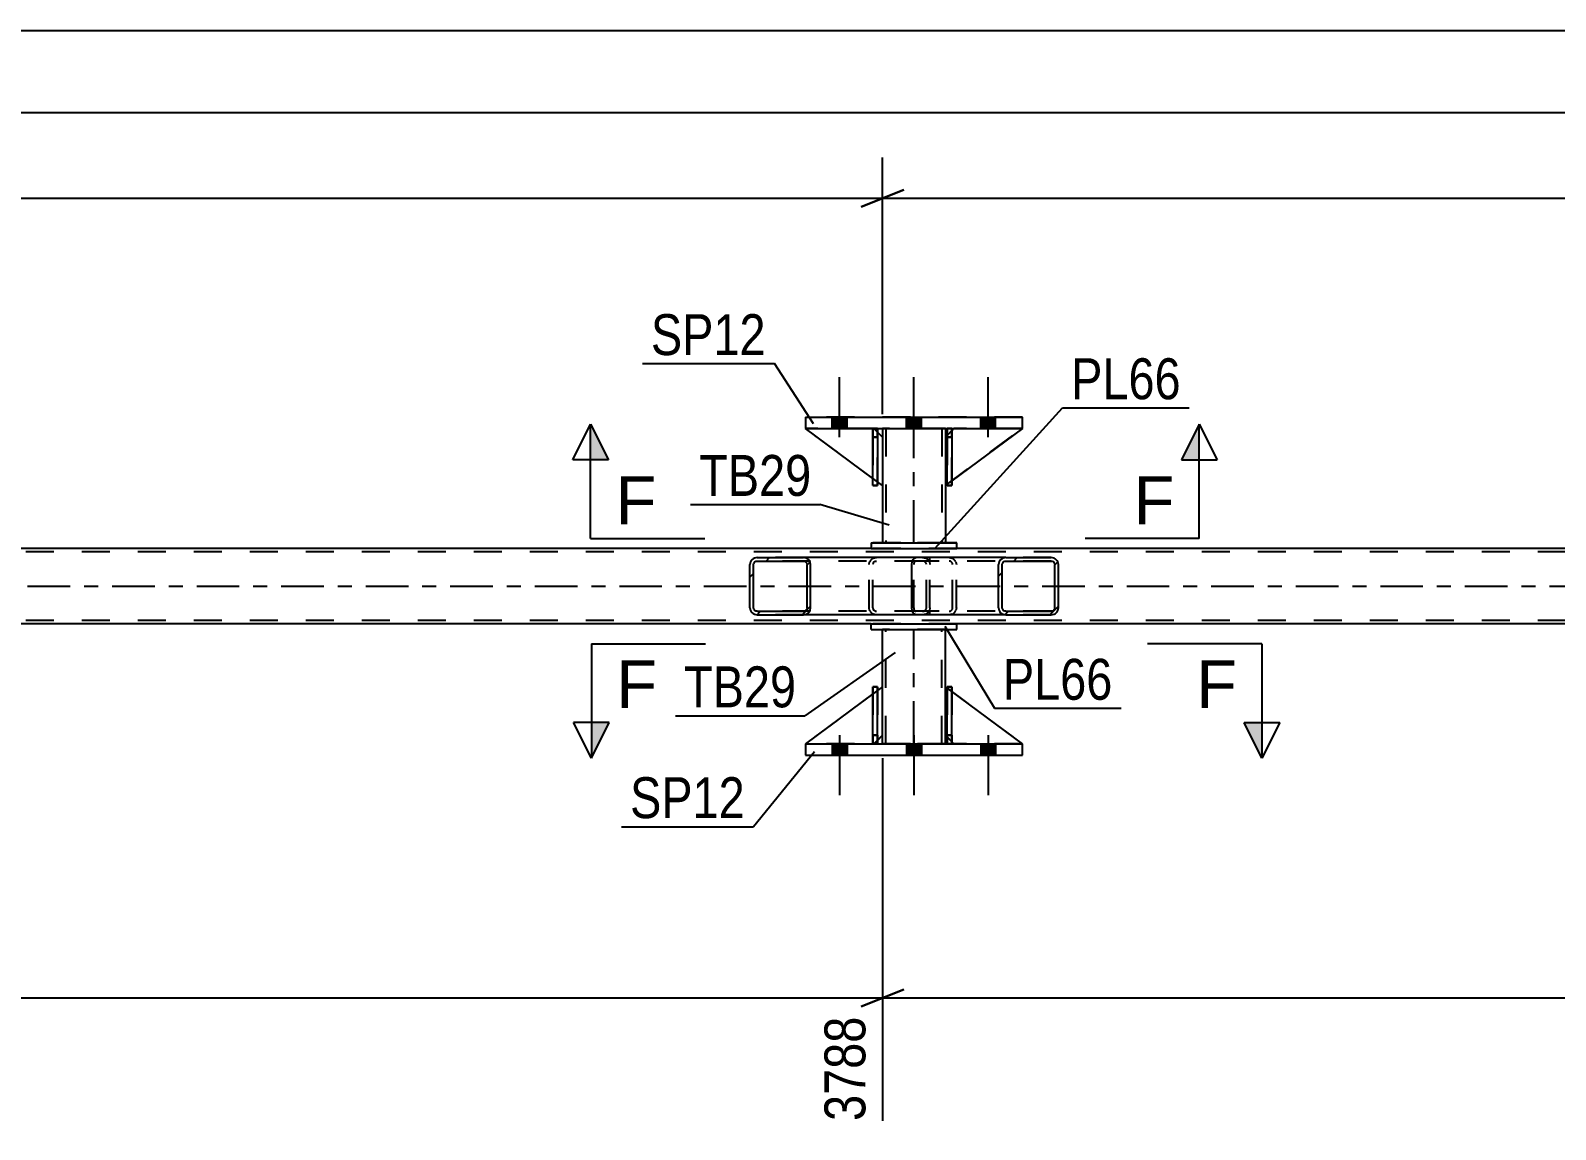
# Model space of a CAD drawing. Header units: millimetres. Extents: x 0 to 841, y 0 to 594.
# Drawn here: x 176.2 to 283, y 175.1 to 252.1 of the extents above; entities that cross this region are included whole.
import ezdxf

# ---------------------------------------------------------------- set-up
doc = ezdxf.new("R2010")
doc.units = ezdxf.units.MM
doc.linetypes.add('DXK_LINE_DOT2', pattern=[3.9198, 1.9599, -1.9599])
doc.linetypes.add('DXK_LINE_DOT3', pattern=[5.9187, 2.979, -0.9799, 0.9799, -0.9799])
doc.styles.add('Arial', font='ARIAL.TTF', dxfattribs={"height": 0.2})
doc.styles.add('Arial Narrow', font='ARIALN.TTF', dxfattribs={"height": 0.2})

# ---------------------------------------------------------------- blocks, each defined once
blk = doc.blocks.new('Bolt-275727422-4276 - 4204')
at = {"linetype": 'Continuous'}
for points in [[(233.38, 202.14), (232.34, 202.14), (232.34, 201.34), (233.38, 201.34)], [(233.38, 202.14), (232.34, 202.14), (232.34, 201.34), (233.38, 201.34)], [(233.38, 202.14), (232.34, 202.14), (232.34, 201.34), (233.38, 201.34)], [(238.58, 202.14), (237.54, 202.14), (237.54, 201.34), (238.58, 201.34)], [(238.58, 202.14), (237.54, 202.14), (237.54, 201.34), (238.58, 201.34)], [(243.78, 202.14), (242.74, 202.14), (242.74, 201.34), (243.78, 201.34)], [(243.78, 202.14), (242.74, 202.14), (242.74, 201.34), (243.78, 201.34)], [(243.78, 202.14), (242.74, 202.14), (242.74, 201.34), (243.78, 201.34)]]:
    blk.add_hatch(color=1, dxfattribs=at).paths.add_polyline_path(points)
at = {"color": 1, "linetype": 'Continuous'}
for p, q in [((232.34, 202.14), (232.34, 201.34)), ((232.34, 202.14), (232.34, 201.34)), ((232.34, 202.14), (232.34, 201.34)), ((232.86, 202.74), (232.86, 198.54)), ((232.86, 202.74), (232.86, 198.54)), ((232.86, 202.74), (232.86, 198.54)), ((233.38, 202.14), (233.38, 201.34)), ((233.38, 202.14), (233.38, 201.34)), ((233.38, 202.14), (233.38, 201.34)), ((237.54, 202.14), (237.54, 201.34)), ((237.54, 202.14), (237.54, 201.34)), ((238.06, 202.74), (238.06, 198.54)), ((238.06, 202.74), (238.06, 198.54)), ((238.58, 202.14), (238.58, 201.34)), ((238.58, 202.14), (238.58, 201.34)), ((242.74, 202.14), (242.74, 201.34)), ((242.74, 202.14), (242.74, 201.34)), ((242.74, 202.14), (242.74, 201.34)), ((243.26, 202.74), (243.26, 198.54)), ((243.26, 202.74), (243.26, 198.54)), ((243.26, 202.74), (243.26, 198.54)), ((243.78, 202.14), (243.78, 201.34)), ((243.78, 202.14), (243.78, 201.34)), ((243.78, 202.14), (243.78, 201.34))]:
    blk.add_line(p, q, dxfattribs=at)
blk = doc.blocks.new('Bolt-275727422-4275 - 4204')
at = {"linetype": 'Continuous'}
for points in [[(232.34, 224.22), (233.38, 224.22), (233.38, 225.02), (232.34, 225.02)], [(232.34, 224.22), (233.38, 224.22), (233.38, 225.02), (232.34, 225.02)], [(232.34, 224.22), (233.38, 224.22), (233.38, 225.02), (232.34, 225.02)], [(237.54, 224.22), (238.58, 224.22), (238.58, 225.02), (237.54, 225.02)], [(237.54, 224.22), (238.58, 224.22), (238.58, 225.02), (237.54, 225.02)], [(242.74, 224.22), (243.78, 224.22), (243.78, 225.02), (242.74, 225.02)], [(242.74, 224.22), (243.78, 224.22), (243.78, 225.02), (242.74, 225.02)], [(242.74, 224.22), (243.78, 224.22), (243.78, 225.02), (242.74, 225.02)]]:
    blk.add_hatch(color=1, dxfattribs=at).paths.add_polyline_path(points)
at = {"color": 1, "linetype": 'Continuous'}
for p, q in [((232.86, 223.62), (232.86, 227.82)), ((232.86, 223.62), (232.86, 227.82)), ((232.86, 223.62), (232.86, 227.82)), ((238.06, 223.62), (238.06, 227.82)), ((238.06, 223.62), (238.06, 227.82)), ((243.26, 223.62), (243.26, 227.82)), ((243.26, 223.62), (243.26, 227.82)), ((243.26, 223.62), (243.26, 227.82)), ((232.34, 224.22), (232.34, 225.02)), ((232.34, 224.22), (232.34, 225.02)), ((232.34, 224.22), (232.34, 225.02)), ((233.38, 224.22), (233.38, 225.02)), ((233.38, 224.22), (233.38, 225.02)), ((233.38, 224.22), (233.38, 225.02)), ((237.54, 224.22), (237.54, 225.02)), ((237.54, 224.22), (237.54, 225.02)), ((238.58, 224.22), (238.58, 225.02)), ((238.58, 224.22), (238.58, 225.02)), ((242.74, 224.22), (242.74, 225.02)), ((242.74, 224.22), (242.74, 225.02)), ((242.74, 224.22), (242.74, 225.02)), ((243.78, 224.22), (243.78, 225.02)), ((243.78, 224.22), (243.78, 225.02)), ((243.78, 224.22), (243.78, 225.02))]:
    blk.add_line(p, q, dxfattribs=at)
blk = doc.blocks.new('Part-275727422-4404 - 4204')
at = {"color": 7, "linetype": 'DXK_LINE_DOT2'}
for p, q in [((240.86, 224.22), (240.26, 223.62)), ((240.26, 220.22), (245.66, 224.22)), ((240.26, 223.62), (240.86, 224.22)), ((245.66, 224.22), (240.86, 224.22)), ((240.26, 223.62), (240.26, 220.22)), ((240.26, 223.62), (240.26, 223.62)), ((240.26, 223.62), (240.26, 220.22))]:
    blk.add_line(p, q, dxfattribs=at)
blk = doc.blocks.new('Part-275727422-4281 - 4204')
at = {"color": 2, "linetype": 'Continuous'}
for p, q in [((235.06, 215.82), (99.07, 215.82)), ((490.47, 215.82), (241.06, 215.82)), ((235.06, 210.54), (99.07, 210.54)), ((757.99, 210.54), (241.06, 210.54))]:
    blk.add_line(p, q, dxfattribs=at)
at = {"color": 7, "linetype": 'DXK_LINE_DOT2'}
for p, q in [((241.06, 215.82), (235.06, 215.82)), ((757.99, 215.58), (99.07, 215.58)), ((757.99, 210.78), (99.07, 210.78)), ((241.06, 210.54), (235.06, 210.54))]:
    blk.add_line(p, q, dxfattribs=at)
at = {"color": 7, "linetype": 'DXK_LINE_DOT3'}
blk.add_line((99.07, 213.18), (757.99, 213.18), dxfattribs=at)
blk = doc.blocks.new('Part-275727422-4474 - 4204')
at = {"color": 2, "linetype": 'Continuous'}
for p, q in [((235.06, 216.22), (235.06, 215.82)), ((235.06, 216.22), (241.06, 216.22)), ((235.06, 215.82), (241.06, 215.82)), ((241.06, 215.82), (241.06, 216.22))]:
    blk.add_line(p, q, dxfattribs=at)
at = {"color": 7, "linetype": 'DXK_LINE_DOT2'}
for p, q in [((241.06, 216.22), (235.06, 216.22)), ((235.06, 215.82), (241.06, 215.82))]:
    blk.add_line(p, q, dxfattribs=at)
blk = doc.blocks.new('Part-275727422-4375 - 4204')
at = {"color": 7, "linetype": 'DXK_LINE_DOT2'}
for p, q in [((235.19, 223.62), (235.19, 224.22)), ((235.19, 224.22), (235.19, 224.22)), ((235.19, 224.22), (235.19, 220.22)), ((235.19, 224.22), (235.51, 224.22)), ((235.19, 224.22), (235.51, 224.22)), ((235.51, 224.22), (235.51, 223.62)), ((235.51, 224.22), (235.51, 224.22)), ((235.51, 220.22), (235.51, 224.22)), ((235.19, 220.22), (235.19, 223.62)), ((235.19, 223.62), (235.51, 223.62)), ((235.51, 223.62), (235.51, 220.22)), ((235.19, 220.22), (235.51, 220.22))]:
    blk.add_line(p, q, dxfattribs=at)
blk = doc.blocks.new('Part-275727422-4372 - 4204')
at = {"color": 7, "linetype": 'DXK_LINE_DOT2'}
for p, q in [((235.86, 220.22), (230.46, 224.22)), ((230.46, 224.22), (235.26, 224.22)), ((235.26, 224.22), (235.86, 223.62)), ((235.86, 223.62), (235.86, 220.22))]:
    blk.add_line(p, q, dxfattribs=at)
blk = doc.blocks.new('Part-275727422-4371 - 4204')
at = {"linetype": 'Continuous'}
h = blk.add_hatch(dxfattribs=at)
h.set_pattern_fill('', scale=0.7, style=0, pattern_type=0)
h.set_pattern_definition([(45, (230.7931, 214.8817), (-1.57154, 1.57154), [])])
h.paths.add_polyline_path([(230.83, 214.7), (230.79, 214.88), (230.68, 215.04), (230.52, 215.14), (230.32, 215.18), (227.09, 215.18), (226.89, 215.14), (226.72, 215.04), (226.61, 214.88), (226.58, 214.7), (226.58, 211.66), (226.61, 211.47), (226.72, 211.32), (226.89, 211.21), (227.09, 211.18), (230.32, 211.18), (230.52, 211.21), (230.68, 211.32), (230.79, 211.47), (230.83, 211.66)])
h.paths.add_polyline_path([(230.56, 211.57), (230.5, 211.49), (230.42, 211.44), (230.32, 211.42), (227.09, 211.42), (226.99, 211.44), (226.91, 211.49), (226.85, 211.57), (226.83, 211.66), (226.83, 214.7), (226.85, 214.79), (226.91, 214.87), (226.99, 214.92), (227.09, 214.94), (230.32, 214.94), (230.42, 214.92), (230.5, 214.87), (230.56, 214.79), (230.58, 214.7), (230.58, 211.66)])
at = {"color": 2, "linetype": 'Continuous'}
for p, q in [((226.61, 214.88), (226.58, 214.7)), ((226.58, 211.66), (226.58, 214.7)), ((226.83, 214.7), (226.85, 214.79)), ((226.83, 211.66), (226.83, 214.7)), ((226.85, 214.79), (226.91, 214.87)), ((227.09, 215.18), (226.89, 215.14)), ((226.91, 214.87), (226.99, 214.92)), ((226.99, 214.92), (227.09, 214.94)), ((227.09, 215.18), (230.32, 215.18)), ((227.09, 214.94), (230.32, 214.94)), ((238.19, 215.18), (230.32, 215.18)), ((230.52, 215.14), (230.32, 215.18)), ((230.32, 214.94), (230.42, 214.92)), ((230.42, 214.92), (230.5, 214.87)), ((230.5, 214.87), (230.56, 214.79)), ((230.56, 214.79), (230.58, 214.7)), ((230.58, 211.66), (230.58, 214.7)), ((230.83, 214.7), (230.79, 214.88)), ((230.83, 211.66), (230.83, 214.7)), ((226.58, 211.66), (226.61, 211.47)), ((226.85, 211.57), (226.83, 211.66)), ((226.91, 211.49), (226.85, 211.57)), ((226.99, 211.44), (226.91, 211.49)), ((227.09, 211.42), (226.99, 211.44)), ((227.09, 211.42), (230.32, 211.42)), ((230.42, 211.44), (230.32, 211.42)), ((230.5, 211.49), (230.42, 211.44)), ((230.56, 211.57), (230.5, 211.49)), ((230.58, 211.66), (230.56, 211.57)), ((230.79, 211.47), (230.83, 211.66)), ((226.89, 211.21), (227.09, 211.18)), ((227.09, 211.18), (230.32, 211.18)), ((230.32, 211.18), (230.52, 211.21)), ((238.19, 211.18), (230.32, 211.18))]:
    blk.add_line(p, q, dxfattribs=at)
at = {"color": 7, "linetype": 'DXK_LINE_DOT2'}
for p, q in [((230.32, 215.18), (227.09, 215.18)), ((238.67, 214.94), (227.09, 214.94)), ((234.92, 214.7), (234.96, 214.88)), ((234.92, 211.66), (234.92, 214.7)), ((235.2, 214.79), (235.18, 214.7)), ((235.18, 211.66), (235.18, 214.7)), ((235.25, 214.87), (235.2, 214.79)), ((235.24, 215.14), (235.44, 215.18)), ((235.25, 214.87), (235.28, 214.88)), ((235.28, 214.88), (235.34, 214.92)), ((235.34, 214.92), (235.44, 214.94)), ((238.67, 215.18), (235.44, 215.18)), ((238.67, 215.18), (238.87, 215.14)), ((238.77, 214.92), (238.67, 214.94)), ((238.85, 214.87), (238.77, 214.92)), ((238.91, 214.79), (238.85, 214.87)), ((238.93, 214.7), (238.91, 214.79)), ((238.93, 211.66), (238.93, 214.7)), ((239.14, 214.88), (239.18, 214.7)), ((239.18, 211.66), (239.18, 214.7)), ((238.67, 211.42), (227.09, 211.42)), ((234.96, 211.47), (234.92, 211.66)), ((235.18, 211.66), (235.2, 211.57)), ((235.2, 211.57), (235.25, 211.49)), ((235.25, 211.49), (235.34, 211.44)), ((235.34, 211.44), (235.44, 211.42)), ((238.67, 211.42), (238.77, 211.44)), ((238.77, 211.44), (238.85, 211.49)), ((238.85, 211.49), (238.91, 211.57)), ((238.91, 211.57), (238.93, 211.66)), ((239.18, 211.66), (239.14, 211.47)), ((230.32, 211.18), (227.09, 211.18)), ((235.44, 211.18), (235.24, 211.21)), ((238.67, 211.18), (235.44, 211.18)), ((238.87, 211.21), (238.67, 211.18))]:
    blk.add_line(p, q, dxfattribs=at)
at = {"color": 2, "linetype": 'Continuous'}
for centre, start, end in [((227.07, 214.68), 110.7583, 155.68), ((230.34, 214.68), 24.32, 69.2417), ((227.07, 211.68), 204.32, 249.2417), ((230.34, 211.68), 290.7583, 335.68)]:
    blk.add_arc(centre, 0.496, start, end, dxfattribs=at)
at = {"color": 7, "linetype": 'DXK_LINE_DOT2'}
for centre, start, end in [((235.42, 214.68), 110.7583, 155.6801), ((238.69, 214.68), 24.3199, 69.2417), ((235.42, 211.68), 204.3199, 249.2417), ((238.69, 211.68), 290.7583, 335.6801)]:
    blk.add_arc(centre, 0.496, start, end, dxfattribs=at)
blk = doc.blocks.new('Part-275727422-4373 - 4204')
at = {"color": 2, "linetype": 'Continuous'}
for p, q in [((235.51, 224.22), (235.19, 224.22)), ((235.19, 224.22), (235.19, 224.22)), ((235.19, 220.22), (235.19, 224.22)), ((235.51, 224.22), (235.51, 224.22)), ((235.51, 224.22), (235.51, 220.22)), ((235.51, 220.22), (235.19, 220.22))]:
    blk.add_line(p, q, dxfattribs=at)
at = {"color": 7, "linetype": 'DXK_LINE_DOT2'}
for p, q in [((235.51, 224.22), (235.19, 224.22)), ((235.19, 224.22), (235.19, 223.62)), ((235.51, 223.62), (235.51, 224.22)), ((235.51, 223.62), (235.19, 223.62)), ((235.19, 223.62), (235.19, 220.22)), ((235.51, 220.22), (235.51, 223.62))]:
    blk.add_line(p, q, dxfattribs=at)
blk = doc.blocks.new('Part-275727422-4400 - 4204')
at = {"linetype": 'Continuous'}
h = blk.add_hatch(dxfattribs=at)
h.set_pattern_fill('', scale=0.7, style=0, pattern_type=0)
h.set_pattern_definition([(45, (248.1383, 214.8817), (-1.57154, 1.57154), [])])
h.paths.add_polyline_path([(248.18, 214.7), (248.14, 214.88), (248.03, 215.04), (247.87, 215.14), (247.67, 215.18), (244.49, 215.18), (244.3, 215.14), (244.13, 215.04), (244.03, 214.88), (243.99, 214.7), (243.99, 211.66), (244.03, 211.47), (244.13, 211.32), (244.3, 211.21), (244.49, 211.18), (247.67, 211.18), (247.87, 211.21), (248.03, 211.32), (248.14, 211.47), (248.18, 211.66)])
h.paths.add_polyline_path([(247.91, 211.57), (247.85, 211.49), (247.77, 211.44), (247.67, 211.42), (244.49, 211.42), (244.39, 211.44), (244.31, 211.49), (244.26, 211.57), (244.24, 211.66), (244.24, 214.7), (244.26, 214.79), (244.31, 214.87), (244.39, 214.92), (244.49, 214.94), (247.67, 214.94), (247.77, 214.92), (247.85, 214.87), (247.91, 214.79), (247.93, 214.7), (247.93, 211.66)])
at = {"color": 2, "linetype": 'Continuous'}
for p, q in [((237.92, 214.7), (237.94, 214.88)), ((237.92, 211.66), (237.92, 214.7)), ((237.94, 214.88), (238, 215.04)), ((238, 215.04), (238.09, 215.14)), ((238.09, 215.14), (238.19, 215.18)), ((244.49, 215.18), (238.19, 215.18)), ((244.03, 214.88), (243.99, 214.7)), ((243.99, 211.66), (243.99, 214.7)), ((244.24, 214.7), (244.26, 214.79)), ((244.24, 211.66), (244.24, 214.7)), ((244.26, 214.79), (244.31, 214.87)), ((244.49, 215.18), (244.3, 215.14)), ((244.31, 214.87), (244.39, 214.92)), ((244.39, 214.92), (244.49, 214.94)), ((244.49, 215.18), (247.67, 215.18)), ((244.49, 214.94), (247.67, 214.94)), ((247.87, 215.14), (247.67, 215.18)), ((247.67, 214.94), (247.77, 214.92)), ((247.77, 214.92), (247.85, 214.87)), ((247.85, 214.87), (247.91, 214.79)), ((247.91, 214.79), (247.93, 214.7)), ((247.93, 211.66), (247.93, 214.7)), ((248.18, 214.7), (248.14, 214.88)), ((248.18, 211.66), (248.18, 214.7)), ((237.94, 211.47), (237.92, 211.66)), ((238, 211.32), (237.94, 211.47)), ((243.99, 211.66), (244.03, 211.47)), ((244.26, 211.57), (244.24, 211.66)), ((244.31, 211.49), (244.26, 211.57)), ((244.39, 211.44), (244.31, 211.49)), ((244.49, 211.42), (244.39, 211.44)), ((244.49, 211.42), (247.67, 211.42)), ((247.77, 211.44), (247.67, 211.42)), ((247.85, 211.49), (247.77, 211.44)), ((247.91, 211.57), (247.85, 211.49)), ((247.93, 211.66), (247.91, 211.57)), ((248.14, 211.47), (248.18, 211.66)), ((238.09, 211.21), (238, 211.32)), ((238.19, 211.18), (238.09, 211.21)), ((244.49, 211.18), (238.19, 211.18)), ((244.3, 211.21), (244.49, 211.18)), ((244.49, 211.18), (247.67, 211.18)), ((247.67, 211.18), (247.87, 211.21))]:
    blk.add_line(p, q, dxfattribs=at)
at = {"color": 7, "linetype": 'DXK_LINE_DOT2'}
for p, q in [((238.06, 214.79), (238.05, 214.7)), ((238.05, 211.66), (238.05, 214.7)), ((238.09, 214.87), (238.06, 214.79)), ((238.14, 214.92), (238.09, 214.87)), ((238.19, 214.94), (238.14, 214.92)), ((247.67, 214.94), (238.19, 214.94)), ((239.18, 214.94), (239.18, 215.18)), ((240.52, 215.18), (240.72, 215.14)), ((240.62, 214.92), (240.52, 214.94)), ((240.7, 214.87), (240.62, 214.92)), ((240.76, 214.79), (240.7, 214.87)), ((240.77, 214.7), (240.76, 214.79)), ((240.77, 211.66), (240.77, 214.7)), ((240.99, 214.88), (241.03, 214.7)), ((241.03, 211.66), (241.03, 214.7)), ((247.67, 215.18), (244.49, 215.18)), ((238.05, 211.66), (238.06, 211.57)), ((238.06, 211.57), (238.09, 211.49)), ((238.09, 211.49), (238.14, 211.44)), ((238.14, 211.44), (238.19, 211.42)), ((247.67, 211.42), (238.19, 211.42)), ((239.18, 211.18), (239.18, 211.42)), ((240.52, 211.42), (240.62, 211.44)), ((240.62, 211.44), (240.7, 211.49)), ((240.7, 211.49), (240.76, 211.57)), ((240.76, 211.57), (240.77, 211.66)), ((241.03, 211.66), (240.99, 211.47)), ((240.52, 211.18), (238.19, 211.18)), ((240.72, 211.21), (240.52, 211.18)), ((247.67, 211.18), (244.49, 211.18))]:
    blk.add_line(p, q, dxfattribs=at)
for centre, start, end in [((240.54, 214.68), 23.8494, 68.8059), ((240.54, 211.67), 291.1941, 336.1506)]:
    blk.add_arc(centre, 0.492, start, end, dxfattribs=at)
at = {"color": 2, "linetype": 'Continuous'}
for centre, start, end in [((244.47, 214.68), 111.1941, 156.1506), ((247.69, 214.68), 23.8494, 68.8059), ((244.47, 211.67), 203.8494, 248.8059), ((247.69, 211.67), 291.1941, 336.1506)]:
    blk.add_arc(centre, 0.492, start, end, dxfattribs=at)
blk = doc.blocks.new('Part-275727422-4405 - 4204')
at = {"color": 2, "linetype": 'Continuous'}
for p, q in [((235.19, 220.72), (230.46, 224.22)), ((235.51, 223.97), (235.86, 223.62)), ((235.86, 223.62), (235.86, 220.22)), ((235.86, 220.22), (235.51, 220.48))]:
    blk.add_line(p, q, dxfattribs=at)
at = {"color": 7, "linetype": 'DXK_LINE_DOT2'}
for p, q in [((235.26, 224.22), (230.46, 224.22)), ((235.51, 223.97), (235.26, 224.22)), ((235.51, 220.48), (235.19, 220.72))]:
    blk.add_line(p, q, dxfattribs=at)
blk = doc.blocks.new('Part-275727422-4406 - 4204')
at = {"color": 2, "linetype": 'Continuous'}
for p, q in [((235.19, 202.14), (235.19, 206.14)), ((235.19, 206.14), (235.51, 206.14)), ((235.51, 202.14), (235.51, 206.14)), ((235.19, 202.14), (235.19, 202.14)), ((235.19, 202.14), (235.51, 202.14)), ((235.51, 202.14), (235.51, 202.14))]:
    blk.add_line(p, q, dxfattribs=at)
at = {"color": 7, "linetype": 'DXK_LINE_DOT2'}
for p, q in [((235.19, 206.14), (235.19, 202.74)), ((235.51, 202.74), (235.51, 206.14)), ((235.19, 202.74), (235.19, 202.14)), ((235.19, 202.74), (235.51, 202.74)), ((235.19, 202.14), (235.51, 202.14)), ((235.51, 202.14), (235.51, 202.74))]:
    blk.add_line(p, q, dxfattribs=at)
blk = doc.blocks.new('Part-275727422-4408 - 4204')
at = {"color": 7, "linetype": 'DXK_LINE_DOT2'}
for p, q in [((235.51, 206.14), (235.19, 206.14)), ((235.19, 202.74), (235.19, 206.14)), ((235.19, 202.14), (235.19, 206.14)), ((235.51, 206.14), (235.51, 202.74)), ((235.51, 202.14), (235.51, 206.14)), ((235.51, 202.74), (235.19, 202.74)), ((235.19, 202.14), (235.19, 202.74)), ((235.51, 202.14), (235.19, 202.14)), ((235.51, 202.74), (235.51, 202.14)), ((235.51, 202.14), (235.51, 202.14))]:
    blk.add_line(p, q, dxfattribs=at)
blk = doc.blocks.new('Part-275727422-4410 - 4204')
at = {"color": 7, "linetype": 'DXK_LINE_DOT2'}
for p, q in [((240.26, 223.62), (240.86, 224.22)), ((245.66, 224.22), (240.86, 224.22)), ((240.26, 223.62), (240.26, 220.22)), ((240.71, 224.06), (240.39, 223.74)), ((240.26, 220.22), (240.71, 220.55))]:
    blk.add_line(p, q, dxfattribs=at)
at = {"color": 2, "linetype": 'Continuous'}
for p, q in [((240.86, 224.22), (240.71, 224.06)), ((245.66, 224.22), (240.71, 220.55)), ((240.39, 223.74), (240.26, 223.62)), ((240.26, 223.62), (240.26, 220.22)), ((240.26, 223.62), (240.26, 223.62)), ((240.39, 220.31), (240.26, 220.22))]:
    blk.add_line(p, q, dxfattribs=at)
blk = doc.blocks.new('Part-275727422-4421 - 4204')
at = {"color": 7, "linetype": 'DXK_LINE_DOT2'}
for p, q in [((235.86, 206.14), (230.46, 202.14)), ((235.86, 202.74), (235.86, 206.14)), ((230.46, 202.14), (235.26, 202.14)), ((235.26, 202.14), (235.86, 202.74))]:
    blk.add_line(p, q, dxfattribs=at)
blk = doc.blocks.new('Part-275727422-4426 - 4204')
at = {"color": 2, "linetype": 'Continuous'}
for p, q in [((230.46, 225.02), (245.66, 225.02)), ((230.46, 225.02), (230.46, 224.22)), ((230.46, 224.22), (245.66, 224.22)), ((245.66, 224.22), (245.66, 225.02))]:
    blk.add_line(p, q, dxfattribs=at)
at = {"color": 7, "linetype": 'DXK_LINE_DOT2'}
for p, q in [((245.66, 225.02), (230.46, 225.02)), ((230.46, 224.22), (245.66, 224.22))]:
    blk.add_line(p, q, dxfattribs=at)
blk = doc.blocks.new('Part-275727422-4431 - 4204')
at = {"color": 2, "linetype": 'Continuous'}
for p, q in [((230.46, 202.14), (245.66, 202.14)), ((230.46, 202.14), (230.46, 201.34)), ((245.66, 201.34), (245.66, 202.14)), ((230.46, 201.34), (245.66, 201.34))]:
    blk.add_line(p, q, dxfattribs=at)
at = {"color": 7, "linetype": 'DXK_LINE_DOT2'}
for p, q in [((245.66, 202.14), (230.46, 202.14)), ((230.46, 201.34), (245.66, 201.34))]:
    blk.add_line(p, q, dxfattribs=at)
blk = doc.blocks.new('Part-275727422-4432 - 4204')
at = {"color": 2, "linetype": 'Continuous'}
for p, q in [((240.26, 206.14), (240.26, 206.14)), ((240.26, 202.74), (240.26, 206.14)), ((240.39, 206.04), (240.26, 206.14)), ((245.66, 202.14), (240.71, 205.81)), ((240.26, 202.74), (240.26, 202.74)), ((240.39, 202.61), (240.26, 202.74)), ((240.86, 202.14), (240.71, 202.29))]:
    blk.add_line(p, q, dxfattribs=at)
at = {"color": 7, "linetype": 'DXK_LINE_DOT2'}
for p, q in [((240.26, 202.74), (240.26, 206.14)), ((240.71, 205.81), (240.39, 206.04)), ((240.86, 202.14), (240.26, 202.74)), ((240.71, 202.29), (240.39, 202.61)), ((245.66, 202.14), (240.86, 202.14))]:
    blk.add_line(p, q, dxfattribs=at)
blk = doc.blocks.new('Part-275727422-4433 - 4204')
at = {"color": 7, "linetype": 'DXK_LINE_DOT2'}
for p, q in [((240.26, 202.74), (240.26, 206.14)), ((240.26, 206.14), (245.66, 202.14)), ((240.26, 206.14), (240.26, 202.74)), ((240.86, 202.14), (240.26, 202.74)), ((240.26, 202.74), (240.26, 202.74)), ((240.26, 202.74), (240.86, 202.14)), ((245.66, 202.14), (240.86, 202.14))]:
    blk.add_line(p, q, dxfattribs=at)
blk = doc.blocks.new('Part-275727422-4434 - 4204')
at = {"color": 2, "linetype": 'Continuous'}
for p, q in [((235.86, 206.14), (235.51, 205.88)), ((235.86, 202.74), (235.86, 206.14)), ((235.19, 205.64), (230.46, 202.14)), ((235.86, 202.74), (235.51, 202.38))]:
    blk.add_line(p, q, dxfattribs=at)
at = {"color": 7, "linetype": 'DXK_LINE_DOT2'}
for p, q in [((235.51, 205.88), (235.19, 205.64)), ((230.46, 202.14), (230.46, 202.14)), ((230.46, 202.14), (230.46, 202.14)), ((230.46, 202.14), (235.26, 202.14)), ((235.26, 202.14), (235.51, 202.38))]:
    blk.add_line(p, q, dxfattribs=at)
blk = doc.blocks.new('Part-275727422-4451 - 4204')
at = {"color": 7, "linetype": 'DXK_LINE_DOT2'}
for p, q in [((240.39, 223.62), (240.39, 224.22)), ((240.39, 224.22), (240.39, 224.22)), ((240.39, 224.22), (240.39, 220.22)), ((240.39, 224.22), (240.71, 224.22)), ((240.39, 224.22), (240.71, 224.22)), ((240.71, 224.22), (240.71, 223.62)), ((240.71, 224.22), (240.71, 224.22)), ((240.71, 220.22), (240.71, 224.22)), ((240.39, 220.22), (240.39, 223.62)), ((240.39, 223.62), (240.71, 223.62)), ((240.71, 223.62), (240.71, 220.22)), ((240.39, 220.22), (240.71, 220.22))]:
    blk.add_line(p, q, dxfattribs=at)
blk = doc.blocks.new('Part-275727422-4469 - 4204')
at = {"color": 2, "linetype": 'Continuous'}
for p, q in [((235.86, 224.22), (235.86, 223.62)), ((240.26, 224.22), (240.26, 223.62)), ((235.86, 220.22), (235.86, 216.22)), ((240.26, 220.22), (240.26, 216.22))]:
    blk.add_line(p, q, dxfattribs=at)
at = {"color": 7, "linetype": 'DXK_LINE_DOT2'}
for p, q in [((240.26, 224.22), (235.86, 224.22)), ((235.86, 224.22), (235.86, 224.22)), ((235.86, 224.22), (235.86, 224.22)), ((235.86, 224.22), (240.26, 224.22)), ((236.1, 224.22), (236.1, 216.22)), ((240.02, 224.22), (240.02, 216.22)), ((240.26, 224.22), (240.26, 224.22)), ((240.26, 224.22), (240.26, 224.22)), ((235.86, 223.62), (235.86, 220.22)), ((240.26, 223.62), (240.26, 220.22)), ((240.26, 216.22), (235.86, 216.22))]:
    blk.add_line(p, q, dxfattribs=at)
at = {"color": 7, "linetype": 'DXK_LINE_DOT3'}
blk.add_line((238.06, 216.22), (238.06, 224.22), dxfattribs=at)
blk = doc.blocks.new('Part-275727422-4479 - 4204')
at = {"color": 2, "linetype": 'Continuous'}
for p, q in [((235.06, 210.14), (235.06, 210.54)), ((235.06, 210.54), (241.06, 210.54)), ((241.06, 210.14), (241.06, 210.54)), ((235.06, 210.14), (241.06, 210.14))]:
    blk.add_line(p, q, dxfattribs=at)
at = {"color": 7, "linetype": 'DXK_LINE_DOT2'}
for p, q in [((235.06, 210.54), (241.06, 210.54)), ((235.06, 210.14), (235.06, 210.14)), ((235.06, 210.14), (241.06, 210.14)), ((241.06, 210.14), (241.06, 210.14))]:
    blk.add_line(p, q, dxfattribs=at)
blk = doc.blocks.new('Part-275727422-4484 - 4204')
at = {"color": 2, "linetype": 'Continuous'}
for p, q in [((235.86, 206.14), (235.86, 210.14)), ((240.26, 206.14), (240.26, 210.14)), ((235.86, 202.14), (235.86, 202.74)), ((240.26, 202.14), (240.26, 202.74))]:
    blk.add_line(p, q, dxfattribs=at)
at = {"color": 7, "linetype": 'DXK_LINE_DOT2'}
for p, q in [((240.26, 210.14), (235.86, 210.14)), ((236.1, 202.14), (236.1, 210.14)), ((240.02, 202.14), (240.02, 210.14)), ((235.86, 202.74), (235.86, 206.14)), ((240.26, 202.74), (240.26, 206.14)), ((240.26, 202.14), (235.86, 202.14)), ((235.86, 202.14), (235.86, 202.14)), ((235.86, 202.14), (240.26, 202.14)), ((235.86, 202.14), (235.86, 202.14)), ((236.1, 202.14), (236.1, 202.14)), ((240.02, 202.14), (240.02, 202.14)), ((240.26, 202.14), (240.26, 202.14)), ((240.26, 202.14), (240.26, 202.14))]:
    blk.add_line(p, q, dxfattribs=at)
at = {"color": 7, "linetype": 'DXK_LINE_DOT3'}
blk.add_line((238.06, 202.14), (238.06, 210.14), dxfattribs=at)
blk = doc.blocks.new('Part-275727422-4485 - 4204')
at = {"color": 2, "linetype": 'Continuous'}
for p, q in [((240.71, 224.22), (240.39, 224.22)), ((240.39, 224.22), (240.39, 224.22)), ((240.39, 220.22), (240.39, 224.22)), ((240.71, 224.22), (240.71, 224.22)), ((240.71, 224.22), (240.71, 220.22)), ((240.71, 220.22), (240.39, 220.22))]:
    blk.add_line(p, q, dxfattribs=at)
at = {"color": 7, "linetype": 'DXK_LINE_DOT2'}
for p, q in [((240.71, 224.22), (240.39, 224.22)), ((240.39, 224.22), (240.39, 223.62)), ((240.71, 223.62), (240.71, 224.22)), ((240.71, 223.62), (240.39, 223.62)), ((240.39, 223.62), (240.39, 220.22)), ((240.71, 220.22), (240.71, 223.62))]:
    blk.add_line(p, q, dxfattribs=at)
blk = doc.blocks.new('Part-275727422-4486 - 4204')
at = {"color": 2, "linetype": 'Continuous'}
for p, q in [((240.39, 202.14), (240.39, 206.14)), ((240.39, 206.14), (240.71, 206.14)), ((240.71, 202.14), (240.71, 206.14)), ((240.39, 202.14), (240.39, 202.14)), ((240.39, 202.14), (240.71, 202.14)), ((240.71, 202.14), (240.71, 202.14))]:
    blk.add_line(p, q, dxfattribs=at)
at = {"color": 7, "linetype": 'DXK_LINE_DOT2'}
for p, q in [((240.39, 206.14), (240.39, 202.74)), ((240.71, 202.74), (240.71, 206.14)), ((240.39, 202.74), (240.39, 202.14)), ((240.39, 202.74), (240.71, 202.74)), ((240.39, 202.14), (240.71, 202.14)), ((240.71, 202.14), (240.71, 202.74))]:
    blk.add_line(p, q, dxfattribs=at)
blk = doc.blocks.new('Part-275727422-4492 - 4204')
at = {"color": 7, "linetype": 'DXK_LINE_DOT2'}
for p, q in [((240.71, 206.14), (240.39, 206.14)), ((240.39, 202.74), (240.39, 206.14)), ((240.39, 202.14), (240.39, 206.14)), ((240.71, 206.14), (240.71, 202.74)), ((240.71, 202.14), (240.71, 206.14)), ((240.71, 202.74), (240.39, 202.74)), ((240.39, 202.14), (240.39, 202.74)), ((240.71, 202.14), (240.39, 202.14)), ((240.71, 202.74), (240.71, 202.14)), ((240.71, 202.14), (240.71, 202.14))]:
    blk.add_line(p, q, dxfattribs=at)
blk = doc.blocks.new('StraightDimension-275727422-8411 - 4204')
at = {"color": 7, "linetype": 'Continuous'}
for p, q in [((235.86, 225.22), (235.86, 243.19)), ((89.81, 240.34), (235.86, 240.34)), ((234.36, 239.74), (237.36, 240.94))]:
    blk.add_line(p, q, dxfattribs=at)
blk = doc.blocks.new('StraightDimension-275727422-8359 - 4204')
at = {"color": 7, "linetype": 'Continuous'}
for p, q in [((235.86, 201.14), (235.86, 175.74)), ((237.36, 184.95), (234.36, 183.75)), ((235.86, 184.35), (491.27, 184.35))]:
    blk.add_line(p, q, dxfattribs=at)
blk = doc.blocks.new('StraightDimension-275727422-4565 - 4204')
at = {"color": 7, "linetype": 'Continuous'}
blk.add_line((90.45, 252.09), (767.25, 252.09), dxfattribs=at)
blk = doc.blocks.new('StraightDimension-275727422-8308 - 4204')
at = {"color": 7, "linetype": 'Continuous'}
blk.add_line((90.45, 246.34), (766.61, 246.34), dxfattribs=at)
blk = doc.blocks.new('StraightDimension-275727422-8360 - 4204')
at = {"color": 7, "linetype": 'Continuous'}
for p, q in [((235.86, 201.14), (235.86, 175.74)), ((234.36, 183.75), (237.36, 184.95)), ((89.81, 184.35), (235.86, 184.35))]:
    blk.add_line(p, q, dxfattribs=at)
at = {"color": 0, "linetype": 'Continuous'}
blk.add_wipeout([(235.26, 183.65), (231.06, 183.65), (231.06, 175.14), (235.26, 175.14)], dxfattribs=at)
at = {"color": 3, "linetype": 'Continuous', "style": 'Arial Narrow'}
blk.add_text('3788', height=2.863, rotation=90.0002, dxfattribs=at).set_placement((234.66, 175.74))
blk = doc.blocks.new('StraightDimension-275727422-8410 - 4204')
at = {"color": 7, "linetype": 'Continuous'}
for p, q in [((235.86, 225.22), (235.86, 243.19)), ((237.36, 240.94), (234.36, 239.74)), ((235.86, 240.34), (491.27, 240.34))]:
    blk.add_line(p, q, dxfattribs=at)
blk = doc.blocks.new('Mark-275727422-4475 - 4204')
at = {"color": 30, "linetype": 'Continuous'}
for p, q in [((240.22, 210.38), (243.69, 204.63)), ((243.69, 204.63), (252.57, 204.63))]:
    blk.add_line(p, q, dxfattribs=at)
at = {"color": 0}
blk.add_wipeout([(251.97, 205.23), (251.97, 208.23), (244.29, 208.23), (244.29, 205.23)], dxfattribs=at)
blk.add_wipeout([(251.97, 205.23), (251.97, 208.23), (244.29, 208.23), (244.29, 205.23)], dxfattribs=at)
at = {"color": 3, "style": 'Arial Narrow'}
blk.add_text('PL66', height=2.863, dxfattribs=at).set_placement((244.29, 205.23))
blk = doc.blocks.new('Mark-275727422-4422 - 4204')
at = {"color": 30, "linetype": 'Continuous'}
for p in [(219.05, 228.76), (231.04, 224.55)]:
    blk.add_line(p, (228.29, 228.76), dxfattribs=at)
at = {"color": 0}
blk.add_wipeout([(227.69, 229.36), (227.69, 232.36), (219.65, 232.36), (219.65, 229.36)], dxfattribs=at)
blk.add_wipeout([(227.69, 229.36), (227.69, 232.36), (219.65, 232.36), (219.65, 229.36)], dxfattribs=at)
at = {"color": 3, "style": 'Arial Narrow'}
blk.add_text('SP12', height=2.863, dxfattribs=at).set_placement((219.65, 229.36))
blk = doc.blocks.new('Mark-275727422-4427 - 4204')
at = {"color": 30, "linetype": 'Continuous'}
for p in [(231.1, 201.58), (217.59, 196.34)]:
    blk.add_line(p, (226.83, 196.34), dxfattribs=at)
at = {"color": 0}
blk.add_wipeout([(226.23, 196.94), (226.23, 199.94), (218.19, 199.94), (218.19, 196.94)], dxfattribs=at)
blk.add_wipeout([(226.23, 196.94), (226.23, 199.94), (218.19, 199.94), (218.19, 196.94)], dxfattribs=at)
at = {"color": 3, "style": 'Arial Narrow'}
blk.add_text('SP12', height=2.863, dxfattribs=at).set_placement((218.19, 196.94))
blk = doc.blocks.new('Mark-275727422-4465 - 4204')
at = {"color": 30, "linetype": 'Continuous'}
for p in [(222.43, 218.9), (236.32, 217.46)]:
    blk.add_line(p, (231.48, 218.9), dxfattribs=at)
at = {"color": 0}
blk.add_wipeout([(230.88, 219.5), (230.88, 222.5), (223.03, 222.5), (223.03, 219.5)], dxfattribs=at)
blk.add_wipeout([(230.88, 219.5), (230.88, 222.5), (223.03, 222.5), (223.03, 219.5)], dxfattribs=at)
at = {"color": 3, "style": 'Arial Narrow'}
blk.add_text('TB29', height=2.863, dxfattribs=at).set_placement((223.03, 219.5))
blk = doc.blocks.new('Mark-275727422-4470 - 4204')
at = {"color": 30, "linetype": 'Continuous'}
for p, q in [((239.52, 215.82), (248.47, 225.67)), ((248.47, 225.67), (257.34, 225.67))]:
    blk.add_line(p, q, dxfattribs=at)
at = {"color": 0}
blk.add_wipeout([(256.74, 226.27), (256.74, 229.27), (249.07, 229.27), (249.07, 226.27)], dxfattribs=at)
blk.add_wipeout([(256.74, 226.27), (256.74, 229.27), (249.07, 229.27), (249.07, 226.27)], dxfattribs=at)
at = {"color": 3, "style": 'Arial Narrow'}
blk.add_text('PL66', height=2.863, dxfattribs=at).set_placement((249.07, 226.27))
blk = doc.blocks.new('Mark-275727422-4480 - 4204')
at = {"color": 30, "linetype": 'Continuous'}
for p in [(236.75, 208.53), (221.37, 204.1)]:
    blk.add_line(p, (230.42, 204.1), dxfattribs=at)
at = {"color": 0}
blk.add_wipeout([(229.82, 204.7), (229.82, 207.7), (221.97, 207.7), (221.97, 204.7)], dxfattribs=at)
blk.add_wipeout([(229.82, 204.7), (229.82, 207.7), (221.97, 207.7), (221.97, 204.7)], dxfattribs=at)
at = {"color": 3, "style": 'Arial Narrow'}
blk.add_text('TB29', height=2.863, dxfattribs=at).set_placement((221.97, 204.7))
blk = doc.blocks.new('SectionMark-275727422-4616 - 4204')
at = {"linetype": 'Continuous'}
for points in [[(216.68, 222.02), (215.43, 222.02), (215.43, 224.52)], [(258.04, 222.02), (256.79, 222.02), (258.04, 224.52)]]:
    blk.add_hatch(color=6, dxfattribs=at).paths.add_polyline_path(points)
at = {"color": 6, "linetype": 'Continuous'}
for p, q in [((214.18, 222.02), (215.43, 224.52)), ((215.43, 216.52), (215.43, 224.52)), ((215.43, 224.52), (216.68, 222.02)), ((258.04, 224.52), (256.79, 222.02)), ((258.04, 216.52), (258.04, 224.52)), ((258.04, 224.52), (259.29, 222.02)), ((216.68, 222.02), (214.18, 222.02)), ((256.79, 222.02), (259.29, 222.02)), ((215.43, 216.52), (223.43, 216.52)), ((258.04, 216.52), (250.04, 216.52))]:
    blk.add_line(p, q, dxfattribs=at)
at = {"color": 0, "linetype": 'Continuous'}
for points in [[(220.03, 217.52), (220.03, 221.02), (217.18, 221.02), (217.18, 217.52)], [(256.29, 217.52), (256.29, 221.02), (253.44, 221.02), (253.44, 217.52)]]:
    blk.add_wipeout(points, dxfattribs=at)
at = {"color": 3, "linetype": 'Continuous', "style": 'Arial'}
for p in [(217.18, 217.52), (253.44, 217.52)]:
    blk.add_text('F', height=3.34, dxfattribs=at).set_placement(p)
blk = doc.blocks.new('SectionMark-275727422-4620 - 4204')
at = {"linetype": 'Continuous'}
for points in [[(215.48, 203.64), (216.73, 203.64), (215.48, 201.14)], [(261.17, 203.64), (262.42, 203.64), (262.42, 201.14)]]:
    blk.add_hatch(color=6, dxfattribs=at).paths.add_polyline_path(points)
at = {"color": 6, "linetype": 'Continuous'}
for p, q in [((215.48, 209.14), (223.48, 209.14)), ((215.48, 209.14), (215.48, 201.14)), ((262.42, 209.14), (254.42, 209.14)), ((262.42, 209.14), (262.42, 201.14)), ((215.48, 201.14), (214.23, 203.64)), ((216.73, 203.64), (214.23, 203.64)), ((215.48, 201.14), (216.73, 203.64)), ((261.17, 203.64), (263.67, 203.64)), ((262.42, 201.14), (261.17, 203.64)), ((263.67, 203.64), (262.42, 201.14))]:
    blk.add_line(p, q, dxfattribs=at)
at = {"color": 0, "linetype": 'Continuous'}
for points in [[(220.08, 204.64), (220.08, 208.14), (217.23, 208.14), (217.23, 204.64)], [(260.67, 204.64), (260.67, 208.14), (257.82, 208.14), (257.82, 204.64)]]:
    blk.add_wipeout(points, dxfattribs=at)
at = {"color": 3, "linetype": 'Continuous', "style": 'Arial'}
for p in [(217.23, 204.64), (257.82, 204.64)]:
    blk.add_text('F', height=3.34, dxfattribs=at).set_placement(p)

msp = doc.modelspace()

# ---------------------------------------------------------------- block references
for name in ['Bolt-275727422-4275 - 4204', 'Part-275727422-4426 - 4204', 'Part-275727422-4372 - 4204', 'Part-275727422-4405 - 4204', 'Part-275727422-4375 - 4204', 'Part-275727422-4373 - 4204', 'Part-275727422-4469 - 4204', 'Part-275727422-4404 - 4204', 'Part-275727422-4410 - 4204', 'Part-275727422-4451 - 4204', 'Part-275727422-4485 - 4204', 'Part-275727422-4281 - 4204', 'Part-275727422-4474 - 4204', 'Part-275727422-4371 - 4204', 'Part-275727422-4400 - 4204', 'Part-275727422-4479 - 4204', 'Part-275727422-4484 - 4204', 'Part-275727422-4421 - 4204', 'Part-275727422-4434 - 4204', 'Part-275727422-4406 - 4204', 'Part-275727422-4408 - 4204', 'Part-275727422-4432 - 4204', 'Part-275727422-4433 - 4204', 'Part-275727422-4486 - 4204', 'Part-275727422-4492 - 4204', 'Part-275727422-4431 - 4204', 'Bolt-275727422-4276 - 4204']:
    msp.add_blockref(name, (0, 0))

# ---------------------------------------------------------------- next in the draw order: block references
for name in ['StraightDimension-275727422-8411 - 4204', 'Mark-275727422-4475 - 4204', 'StraightDimension-275727422-8359 - 4204']:
    msp.add_blockref(name, (0, 0))

# ---------------------------------------------------------------- next in the draw order: block references
for name in ['StraightDimension-275727422-4565 - 4204', 'StraightDimension-275727422-8360 - 4204']:
    msp.add_blockref(name, (0, 0))

# ---------------------------------------------------------------- next in the draw order: block references
for name in ['StraightDimension-275727422-8308 - 4204', 'Mark-275727422-4480 - 4204', 'Mark-275727422-4427 - 4204']:
    msp.add_blockref(name, (0, 0))

# ---------------------------------------------------------------- next in the draw order: block references
for name in ['StraightDimension-275727422-8410 - 4204', 'Mark-275727422-4422 - 4204', 'Mark-275727422-4465 - 4204', 'SectionMark-275727422-4620 - 4204']:
    msp.add_blockref(name, (0, 0))

# ---------------------------------------------------------------- next in the draw order: block references
msp.add_blockref('Mark-275727422-4470 - 4204', (0, 0))

# ---------------------------------------------------------------- next in the draw order: block references
msp.add_blockref('SectionMark-275727422-4616 - 4204', (0, 0))

doc.saveas('drawing.dxf')
